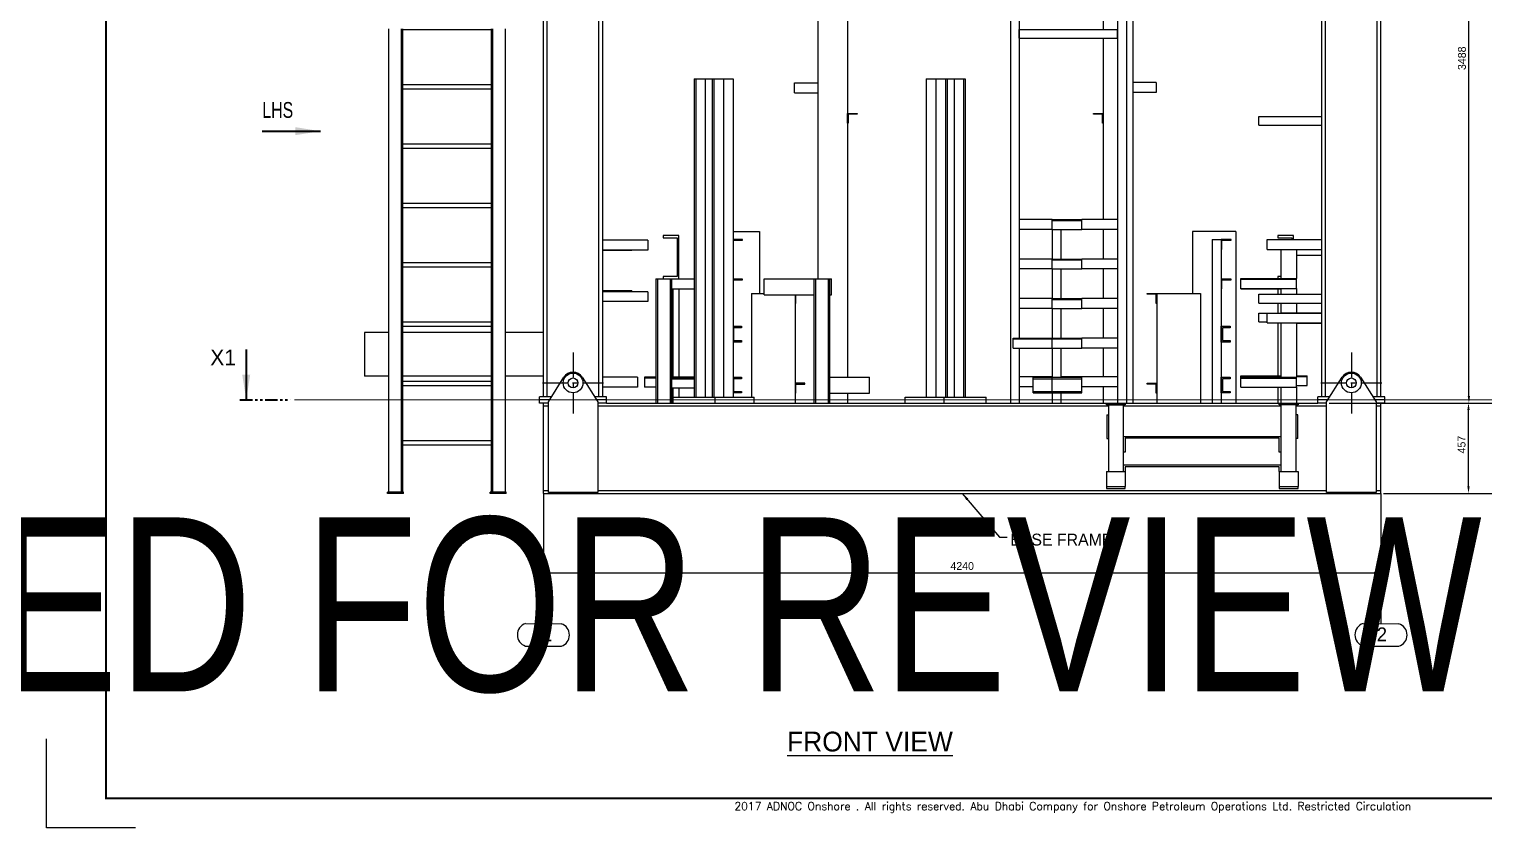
# Model space of a CAD drawing. Header units: millimetres. Extents: x 0 to 16187, y -20471 to 6290.
# Drawn here: x 2713 to 3449, y 5080 to 5485 of the extents above; entities that cross this region are included whole.
import ezdxf
from ezdxf.enums import TextEntityAlignment as Align

# ---------------------------------------------------------------- set-up
doc = ezdxf.new("R2018")
doc.units = ezdxf.units.MM
doc.header["$PDSIZE"] = -1
doc.linetypes.add('CENTERX2', pattern=[20.32, 12.7, -2.54, 2.54, -2.54])
doc.linetypes.add('PHANTOM', pattern=[12.7, 6.35, -1.27, 1.27, -1.27, 1.27, -1.27])
doc.layers.add('BORDER1', color=3, linetype='Continuous')
doc.layers.add('BORDER2', color=7, linetype='Continuous')
doc.styles.add('ROMANC', font='ROMANC', dxfattribs={"height": 5})
doc.styles.add('ROMAND-1', font='ic-romand.shx')
doc.styles.add('ROMANS', font='ROMANS.shx', dxfattribs={"width": 0.8})
doc.styles.add('ROMANT', font='ROMANT', dxfattribs={"height": 4})
doc.dimstyles.new('AM_ISO', dxfattribs={"dimtxt": 3.5, "dimasz": 3.5, "dimexe": 1, "dimexo": 1, "dimgap": 1.5, "dimtad": 1, "dimdsep": 46, "dimtxsty": 'Standard', "dimcen": 0, "dimclrd": 1, "dimclre": 1, "dimclrt": 1, "dimadec": 0, "dimazin": 2, "dimtp": 0.1, "dimtm": 0.1, "dimtfac": 0.71, "dimtdec": 3, "dimtmove": 0, "dimatfit": 3, "dimfxl": 1, "dimlwd": -1, "dimlwe": -1, "dimarcsym": 1})
doc.dimstyles.new('AM_ISO$7', dxfattribs={"dimtxt": 3.5, "dimasz": 3.5, "dimexe": 1, "dimexo": 1, "dimgap": 1.5, "dimtad": 1, "dimtoh": 1, "dimdsep": 46, "dimtxsty": 'Standard', "dimcen": 0, "dimclrd": 1, "dimclre": 1, "dimclrt": 1, "dimadec": 0, "dimazin": 2, "dimtp": 0.1, "dimtm": 0.1, "dimtfac": 0.71, "dimtdec": 3, "dimtmove": 0, "dimatfit": 3, "dimfxl": 1, "dimlwd": -1, "dimlwe": -1, "dimarcsym": 1})

# ---------------------------------------------------------------- blocks, each defined once
blk = doc.blocks.new('A$7E931815294F9')
at = {"color": 1}
blk.add_line((13.2, 77.36), (13.2, 11.43), dxfattribs=at)
at = {"color": 1, "ltscale": 0.2}
blk.add_line((4.15, 11.48), (22.25, 11.39), dxfattribs=at)
at = {"color": 1, "linetype": 'Continuous', "lineweight": 25}
blk.add_line((4.14, 0.09), (22.29, 0.01), dxfattribs=at)
at = {"color": 1, "ltscale": 0.2}
for centre, radius, start, end in [((5.98, 5.79), 5.98, 107.86898, 252.02455), ((20.4, 5.69), 5.99, 287.96509, 71.9697)]:
    blk.add_arc(centre, radius, start, end, dxfattribs=at)
at = {"color": 1, "linetype": 'Continuous', "lineweight": 25}
blk.add_text('1', height=7, rotation=359.95368, dxfattribs=at).set_placement((12.44, 2.5))
blk = doc.blocks.new('A$7E9318152A351E9')
at = {"color": 1}
blk.add_line((13.2, 77.36), (13.2, 11.43), dxfattribs=at)
at = {"color": 1, "ltscale": 0.2}
blk.add_line((4.15, 11.48), (22.25, 11.39), dxfattribs=at)
at = {"color": 1, "linetype": 'Continuous', "lineweight": 25}
blk.add_line((4.14, 0.09), (22.29, 0.01), dxfattribs=at)
at = {"color": 1, "ltscale": 0.2}
for centre, radius, start, end in [((5.98, 5.79), 5.98, 107.86898, 252.02455), ((20.4, 5.69), 5.99, 287.96509, 71.9697)]:
    blk.add_arc(centre, radius, start, end, dxfattribs=at)
at = {"color": 1, "linetype": 'Continuous', "lineweight": 25}
blk.add_text('2', height=7, rotation=359.95368, dxfattribs=at).set_placement((11.06, 2.5))
blk = doc.blocks.new('*D3465')
at = {"color": 1, "linetype": 'ByBlock'}
for p, q in [((2973.25, 5248.49), (2973.25, 5208.2)), ((3397.25, 5248.49), (3397.25, 5208.2)), ((2976.75, 5209.45), (3393.75, 5209.45))]:
    blk.add_line(p, q, dxfattribs=at)
at = {"color": 1}
for points in [[(2976.75, 5210.03), (2976.75, 5208.87), (2973.25, 5209.45)], [(3393.75, 5208.87), (3393.75, 5210.03), (3397.25, 5209.45)]]:
    blk.add_solid(points, dxfattribs=at)
at = {"layer": 'Defpoints', "color": 0}
for p in [(2973.25, 5249.74), (3397.25, 5249.74), (3397.25, 5209.45)]:
    blk.add_point(p, dxfattribs=at)
at = {"color": 1, "insert": (3185.25, 5212.95), "char_height": 4, "attachment_point": 5}
blk.add_mtext('4240', dxfattribs=at)
blk = doc.blocks.new('*D3466')
at = {"color": 1, "linetype": 'ByBlock'}
for p, q in [((3371, 5295.44), (3442.81, 5295.44)), ((3441.56, 5253.24), (3441.56, 5291.94)), ((3398.5, 5249.74), (3442.81, 5249.74))]:
    blk.add_line(p, q, dxfattribs=at)
at = {"color": 1}
for points in [[(3442.14, 5291.94), (3440.98, 5291.94), (3441.56, 5295.44)], [(3440.98, 5253.24), (3442.14, 5253.24), (3441.56, 5249.74)]]:
    blk.add_solid(points, dxfattribs=at)
at = {"layer": 'Defpoints', "color": 0}
for p in [(3369.75, 5295.44), (3441.56, 5295.44), (3397.25, 5249.74)]:
    blk.add_point(p, dxfattribs=at)
at = {"color": 1, "insert": (3438.06, 5274.4), "char_height": 4, "attachment_point": 5, "rotation": 90}
blk.add_mtext('457', dxfattribs=at)
blk = doc.blocks.new('*D3467')
at = {"color": 1, "linetype": 'ByBlock'}
for p, q in [((3398.5, 5644.24), (3443, 5644.24)), ((3441.75, 5298.94), (3441.75, 5640.74)), ((3371, 5295.44), (3443, 5295.44))]:
    blk.add_line(p, q, dxfattribs=at)
at = {"color": 1}
for points in [[(3442.34, 5640.74), (3441.17, 5640.74), (3441.75, 5644.24)], [(3441.17, 5298.94), (3442.34, 5298.94), (3441.75, 5295.44)]]:
    blk.add_solid(points, dxfattribs=at)
at = {"layer": 'Defpoints', "color": 0}
for p in [(3397.25, 5644.24), (3441.75, 5644.24), (3369.75, 5295.44)]:
    blk.add_point(p, dxfattribs=at)
at = {"color": 1, "insert": (3438.25, 5469.84), "char_height": 4, "attachment_point": 5, "rotation": 90}
blk.add_mtext('3488', dxfattribs=at)
blk = doc.blocks.new('*U609')
at = {"layer": 'BORDER1', "color": 154, "true_color": 0x1859a9, "const_width": 1}
blk.add_lwpolyline([(1.81, 811), (1144, 811), (1144, 0), (0, 0), (0, 811)], close=True, dxfattribs=at)
at = {"layer": 'BORDER2'}
blk.add_lwpolyline([(15, -15), (-30, -15), (-30, 30)], dxfattribs=at)
at = {"layer": 'BORDER2', "color": 154, "true_color": 0x1859a9, "style": 'ROMANS'}
blk.add_text('2017 ADNOC Onshore . All rights reserved. Abu Dhabi Company for Onshore Petroleum Operations Ltd. Restricted Circulation', height=4, dxfattribs=at).set_placement((489.5, -2), align=Align.TOP_CENTER)
at = {"layer": 'BORDER2', "flags": 8}
for tag, height, style, p in [('REV-A', 3.24, 'ROMANS', (986.93, 140.25)), ('RE-A', 8.06, 'ROMANT', (1084.63, 7.17))]:
    blk.add_attdef(tag, text='', height=height, dxfattribs=dict(at, style=style)).set_placement(p, align=Align.CENTER)
at = {"layer": 'BORDER2', "style": 'ROMANS', "width": 3.830216}
blk.add_attdef('DATE-A', text='', height=3.24, dxfattribs=at).set_placement((995.51, 140.25), (1008.51, 140.25), align=Align.FIT)
at = {"layer": 'BORDER2'}
for tag, height, style, p in [('DRN-A', 3.24, 'ROMANS', (1018.38, 140.25)), ('CHD-A', 3.24, 'ROMANS', (1032.35, 140.25)), ('APD-A', 3.24, 'ROMANS', (1046.64, 140.25)), ('CONS_CONT_VEND', 4.2, 'ROMANC', (1061.39, 72.83))]:
    blk.add_attdef(tag, text='', height=height, dxfattribs=dict(at, style=style)).set_placement(p, align=Align.CENTER)
at = {"layer": 'BORDER2', "style": 'ROMANS', "width": 0.8}
for tag, p, height in [('1:X', (997.23, 122.55), 3.5), ('LOC', (1042.74, 122.55), 3.5), ('PROJ_NO', (1118.64, 122.55), 3.5), ('CONS_DRG_NO', (1011, 63), 3)]:
    blk.add_attdef(tag, p, '', height=height, dxfattribs=at)
at = {"layer": 'BORDER2', "lineweight": 30, "width": 0.8, "flags": 104}
blk.add_attdef('COMMENTS-A', text='', height=2.2, dxfattribs=at).set_placement((1055.21, 142.07), align=Align.MIDDLE_LEFT)
at = {"layer": 'BORDER2', "style": 'ROMANS', "width": 0.8}
for tag, p in [('PROJECT_TITLE_1', (1061.07, 55.35)), ('PROJECT_TITLE_2', (1061.07, 49.3))]:
    blk.add_attdef(tag, text='', height=3.5, dxfattribs=at).set_placement(p, align=Align.MIDDLE)
at = {"layer": 'BORDER2', "style": 'ROMANT', "width": 0.8}
for tag, p in [('DRG_TITLE_1', (1061.07, 36.31)), ('DRG_TITLE_2', (1061.07, 28.31)), ('DRG_TITLE_3', (1061.07, 20.31))]:
    blk.add_attdef(tag, text='', height=5, dxfattribs=at).set_placement(p, align=Align.CENTER)
at = {"layer": 'BORDER2', "style": 'ROMANT'}
for tag, p in [('AR', (995, 7.17)), ('PA', (1011.74, 7.17)), ('DC', (1028.45, 7.17)), ('TS', (1120.84, 7.17))]:
    blk.add_attdef(tag, p, '', height=8.06, dxfattribs=at)
for tag, p in [('SRNO', (1074.7, 7.17)), ('SH', (1115.8, 7.18))]:
    blk.add_attdef(tag, text='', height=8.06, dxfattribs=at).set_placement(p, align=Align.RIGHT)
at = {"layer": 'BORDER2', "style": 'ROMANS', "flags": 2}
blk.add_attdef('TB_VERSION', text='', height=2, dxfattribs=at).set_placement((1, -1), align=Align.TOP_LEFT)

msp = doc.modelspace()

# ---------------------------------------------------------------- linework, layer by layer
at = {"color": 7, "linetype": 'Continuous', "lineweight": 25}
for p, q in [((2973.25212, 5298.64012), (2973.25212, 5641.04012)), ((2975.15212, 5298.64012), (2975.15212, 5641.04012)), ((3001.35212, 5298.64012), (3001.35212, 5641.04012)), ((3003.25212, 5298.64012), (3003.25212, 5641.04012)), ((3367.25212, 5298.64012), (3367.25212, 5641.04012)), ((3369.15212, 5298.64012), (3369.15212, 5641.04012)), ((3395.35212, 5298.64012), (3395.35212, 5641.04012)), ((3397.25212, 5298.64012), (3397.25212, 5641.04012)), ((3271.65212, 5590.24012), (3271.65212, 5295.44012)), ((3209.65212, 5584.44012), (3209.65212, 5295.44012)), ((3214.15212, 5584.44012), (3214.15212, 5328.24012)), ((3263.85212, 5584.44012), (3263.85212, 5295.44012)), ((3268.35212, 5584.44012), (3268.35212, 5295.44012)), ((3256.65212, 5579.94012), (3256.65212, 5484.44012)), ((3112.15212, 5569.74012), (3112.15212, 5358.24012)), ((3127.15212, 5569.74012), (3127.15212, 5308.44012)), ((2894.85212, 5484.74012), (2894.85212, 5250.34012)), ((2901.25212, 5484.74012), (2901.25212, 5250.34012)), ((2901.85212, 5484.74012), (2901.85212, 5250.34012)), ((2901.85212, 5484.34012), (2946.85212, 5484.34012)), ((2946.85212, 5484.74012), (2946.85212, 5250.34012)), ((2947.45212, 5484.74012), (2947.45212, 5250.34012)), ((2953.85212, 5484.74012), (2953.85212, 5250.34012)), ((3214.15212, 5484.44012), (3263.85212, 5484.44012)), ((3214.15212, 5479.94012), (3214.15212, 5484.44012)), ((3214.15212, 5479.94012), (3263.85212, 5479.94012)), ((3256.65212, 5479.94012), (3256.65212, 5388.24012)), ((3263.85212, 5479.94012), (3263.85212, 5484.44012)), ((3049.57765, 5459.44012), (3049.57765, 5298.44012)), ((3049.57765, 5459.44012), (3050.42618, 5459.44012)), ((3050.42618, 5459.44012), (3050.42618, 5298.44012)), ((3050.42618, 5459.44012), (3055.12844, 5459.44012)), ((3055.12844, 5459.44012), (3055.12844, 5298.44012)), ((3055.12844, 5459.44012), (3058.62862, 5459.44012)), ((3058.62862, 5459.44012), (3058.62862, 5298.44012)), ((3058.62862, 5459.44012), (3059.47715, 5459.44012)), ((3059.47715, 5459.44012), (3059.47715, 5298.44012)), ((3059.47715, 5459.44012), (3064.42689, 5459.44012)), ((3064.42689, 5459.44012), (3064.42689, 5298.44012)), ((3064.42689, 5459.44012), (3069.37664, 5459.44012)), ((3069.37664, 5459.44012), (3069.37664, 5298.44012)), ((3100.35212, 5457.34012), (3112.15212, 5457.34012)), ((3100.35212, 5452.34012), (3100.35212, 5457.34012)), ((3166.9276, 5459.44012), (3166.9276, 5298.44012)), ((3166.9276, 5459.44012), (3171.87735, 5459.44012)), ((3171.87735, 5459.44012), (3171.87735, 5298.44012)), ((3171.87735, 5459.44012), (3176.82709, 5459.44012)), ((3176.82709, 5459.44012), (3176.82709, 5298.44012)), ((3176.82709, 5459.44012), (3177.67562, 5459.44012)), ((3177.67562, 5459.44012), (3177.67562, 5298.44012)), ((3177.67562, 5459.44012), (3181.1758, 5459.44012)), ((3181.1758, 5459.44012), (3181.1758, 5298.44012)), ((3181.1758, 5459.44012), (3185.87806, 5459.44012)), ((3185.87806, 5459.44012), (3185.87806, 5298.44012)), ((3185.87806, 5459.44012), (3186.72659, 5459.44012)), ((3186.72659, 5459.44012), (3186.72659, 5298.44012)), ((3283.45212, 5457.54012), (3271.65212, 5457.54012)), ((3283.45212, 5457.54012), (3283.45212, 5452.54012)), ((2946.85212, 5456.34012), (2901.85212, 5456.34012)), ((2901.85212, 5454.34012), (2946.85212, 5454.34012)), ((3100.35212, 5452.34012), (3112.15212, 5452.34012)), ((3283.45212, 5452.54012), (3271.65212, 5452.54012)), ((3127.15212, 5441.94012), (3132.15212, 5441.94012)), ((3127.15212, 5436.94012), (3127.15212, 5441.94012)), ((3127.55212, 5436.94012), (3127.15212, 5436.94012)), ((3132.15212, 5441.54012), (3127.55212, 5441.54012)), ((3127.55212, 5441.54012), (3127.55212, 5436.94012)), ((3132.15212, 5441.94012), (3132.15212, 5441.54012)), ((3251.65212, 5441.54012), (3251.65212, 5441.94012)), ((3251.65212, 5441.94012), (3256.65212, 5441.94012)), ((3256.25212, 5441.54012), (3251.65212, 5441.54012)), ((3256.25212, 5436.94012), (3256.25212, 5441.54012)), ((3256.65212, 5436.94012), (3256.25212, 5436.94012)), ((3256.65212, 5441.94012), (3256.65212, 5436.94012)), ((3335.45212, 5435.94012), (3335.45212, 5440.44012)), ((3335.45212, 5440.44012), (3367.25212, 5440.44012)), ((3335.45212, 5435.94012), (3367.25212, 5435.94012)), ((2946.85212, 5426.34012), (2901.85212, 5426.34012)), ((2901.85212, 5424.34012), (2946.85212, 5424.34012)), ((2946.85212, 5396.34012), (2901.85212, 5396.34012)), ((2901.85212, 5394.34012), (2946.85212, 5394.34012)), ((3214.15212, 5388.24012), (3214.15212, 5383.24012)), ((3230.75212, 5388.24012), (3214.15212, 5388.24012)), ((3230.75212, 5387.84012), (3230.75212, 5388.24012)), ((3230.75212, 5388.24012), (3245.75212, 5388.24012)), ((3230.75212, 5387.84012), (3245.75212, 5387.84012)), ((3230.75212, 5383.24012), (3230.75212, 5387.84012)), ((3263.85212, 5388.24012), (3245.75212, 5388.24012)), ((3245.75212, 5387.84012), (3245.75212, 5388.24012)), ((3245.75212, 5383.24012), (3245.75212, 5387.84012)), ((3263.85212, 5388.24012), (3263.85212, 5383.24012)), ((3026.15212, 5377.74012), (3003.25212, 5377.74012)), ((3026.15212, 5377.74012), (3026.15212, 5372.74012)), ((3041.85212, 5380.24012), (3033.85212, 5380.24012)), ((3033.85212, 5380.24012), (3033.85212, 5378.99012)), ((3033.85212, 5378.99012), (3040.95212, 5378.99012)), ((3040.95212, 5378.99012), (3040.95212, 5359.49012)), ((3041.85212, 5358.24012), (3041.85212, 5380.24012)), ((3069.37664, 5382.24012), (3082.65212, 5382.24012)), ((3073.95212, 5378.14012), (3069.37664, 5378.14012)), ((3069.37664, 5377.74012), (3073.95212, 5377.74012)), ((3073.95212, 5377.74012), (3073.95212, 5378.14012)), ((3082.65212, 5382.24012), (3082.65212, 5350.84012)), ((3230.75212, 5383.24012), (3214.15212, 5383.24012)), ((3230.75212, 5383.24012), (3245.75212, 5383.24012)), ((3230.75212, 5383.24012), (3230.75212, 5368.24012)), ((3235.25212, 5383.24012), (3235.25212, 5368.24012)), ((3263.85212, 5383.24012), (3245.75212, 5383.24012)), ((3256.65212, 5383.24012), (3256.65212, 5368.24012)), ((3323.85212, 5382.24012), (3301.85212, 5382.24012)), ((3301.85212, 5382.24012), (3301.85212, 5350.84012)), ((3311.85212, 5378.14012), (3316.35212, 5378.14012)), ((3311.85212, 5378.14012), (3311.85212, 5295.44012)), ((3321.35212, 5378.14012), (3316.35212, 5378.14012)), ((3316.35212, 5378.14012), (3316.35212, 5373.14012)), ((3316.35212, 5378.14012), (3316.35212, 5295.44012)), ((3316.75212, 5377.74012), (3321.35212, 5377.74012)), ((3316.75212, 5373.14012), (3316.75212, 5377.74012)), ((3321.35212, 5377.74012), (3321.35212, 5378.14012)), ((3323.85212, 5382.24012), (3323.85212, 5295.44012)), ((3339.65212, 5373.14012), (3339.65212, 5378.14012)), ((3339.65212, 5378.14012), (3367.25212, 5378.14012)), ((3345.05212, 5380.24012), (3345.05212, 5378.99012)), ((3353.05212, 5380.24012), (3345.05212, 5380.24012)), ((3345.05212, 5378.99012), (3352.15212, 5378.99012)), ((3346.55212, 5378.14012), (3346.55212, 5378.24012)), ((3346.55212, 5378.24012), (3367.25212, 5378.24012)), ((3352.15212, 5378.99012), (3352.15212, 5378.24012)), ((3353.05212, 5378.24012), (3353.05212, 5380.24012)), ((3026.15212, 5372.74012), (3003.25212, 5372.74012)), ((3018.05212, 5372.64012), (3003.25212, 5372.64012)), ((3018.05212, 5372.74012), (3018.05212, 5372.64012)), ((3316.35212, 5373.14012), (3316.75212, 5373.14012)), ((3339.65212, 5373.14012), (3367.25212, 5373.14012)), ((3346.55212, 5373.14012), (3346.55212, 5358.44012)), ((3354.55212, 5373.14012), (3354.55212, 5358.44012)), ((3354.55212, 5370.24012), (3367.25212, 5370.24012)), ((2946.85212, 5366.34012), (2901.85212, 5366.34012)), ((2901.85212, 5364.34012), (2946.85212, 5364.34012)), ((3230.75212, 5368.24012), (3214.15212, 5368.24012)), ((3214.15212, 5368.24012), (3214.15212, 5363.24012)), ((3230.75212, 5363.24012), (3214.15212, 5363.24012)), ((3230.75212, 5367.84012), (3230.75212, 5368.24012)), ((3230.75212, 5368.24012), (3245.75212, 5368.24012)), ((3230.75212, 5367.84012), (3245.75212, 5367.84012)), ((3230.75212, 5363.24012), (3230.75212, 5367.84012)), ((3230.75212, 5363.24012), (3245.75212, 5363.24012)), ((3230.75212, 5363.24012), (3230.75212, 5348.24012)), ((3235.25212, 5363.24012), (3235.25212, 5348.24012)), ((3263.85212, 5368.24012), (3245.75212, 5368.24012)), ((3245.75212, 5367.84012), (3245.75212, 5368.24012)), ((3245.75212, 5363.24012), (3245.75212, 5367.84012)), ((3263.85212, 5363.24012), (3245.75212, 5363.24012)), ((3256.65212, 5363.24012), (3256.65212, 5348.24012)), ((3263.85212, 5368.24012), (3263.85212, 5363.24012)), ((3030.15212, 5358.24012), (3030.15212, 5295.44012)), ((3030.15212, 5358.24012), (3030.95212, 5358.24012)), ((3030.95212, 5358.24012), (3030.95212, 5295.44012)), ((3030.95212, 5358.24012), (3037.35212, 5358.24012)), ((3033.85212, 5359.49012), (3033.85212, 5358.24012)), ((3040.95212, 5359.49012), (3033.85212, 5359.49012)), ((3037.35212, 5358.24012), (3037.35212, 5295.44012)), ((3037.35212, 5358.24012), (3038.15212, 5358.24012)), ((3038.15212, 5358.24012), (3049.57765, 5358.24012)), ((3038.15212, 5358.24012), (3038.15212, 5295.44012)), ((3073.95212, 5358.14012), (3069.37664, 5358.14012)), ((3069.37664, 5357.74012), (3073.95212, 5357.74012)), ((3073.95212, 5357.74012), (3073.95212, 5358.14012)), ((3084.95212, 5358.24012), (3110.15212, 5358.24012)), ((3084.95212, 5350.24012), (3084.95212, 5358.24012)), ((3110.15212, 5358.24012), (3110.15212, 5295.44012)), ((3110.15212, 5358.24012), (3110.95212, 5358.24012)), ((3110.95212, 5358.24012), (3110.95212, 5295.44012)), ((3110.95212, 5358.24012), (3117.35212, 5358.24012)), ((3117.35212, 5358.24012), (3117.35212, 5295.44012)), ((3117.35212, 5358.24012), (3118.15212, 5358.24012)), ((3118.15212, 5358.24012), (3119.15212, 5358.24012)), ((3118.15212, 5358.24012), (3118.15212, 5295.44012)), ((3119.15212, 5350.24012), (3119.15212, 5358.24012)), ((3316.35212, 5358.14012), (3316.35212, 5353.14012)), ((3321.35212, 5358.14012), (3316.35212, 5358.14012)), ((3316.75212, 5357.74012), (3321.35212, 5357.74012)), ((3316.75212, 5353.14012), (3316.75212, 5357.74012)), ((3321.35212, 5357.74012), (3321.35212, 5358.14012)), ((3326.25212, 5358.04012), (3326.25212, 5358.44012)), ((3326.25212, 5358.44012), (3354.55212, 5358.44012)), ((3326.25212, 5358.04012), (3354.55212, 5358.04012)), ((3326.25212, 5353.44012), (3326.25212, 5358.04012)), ((3345.05212, 5359.49012), (3345.05212, 5358.44012)), ((3346.55212, 5359.49012), (3345.05212, 5359.49012)), ((3354.55212, 5358.04012), (3354.55212, 5358.44012)), ((3354.55212, 5353.44012), (3354.55212, 5358.04012)), ((3018.05212, 5352.24012), (3003.25212, 5352.24012)), ((3026.15212, 5351.74012), (3003.25212, 5351.74012)), ((3018.05212, 5352.24012), (3018.05212, 5351.74012)), ((3026.15212, 5351.74012), (3026.15212, 5346.74012)), ((3038.15212, 5353.24012), (3049.57765, 5353.24012)), ((3038.15212, 5353.14012), (3049.57765, 5353.14012)), ((3038.75212, 5353.14012), (3038.75212, 5308.14012)), ((3041.85212, 5353.14012), (3041.85212, 5308.44012)), ((3078.65212, 5350.84012), (3078.65212, 5298.44012)), ((3078.65212, 5350.84012), (3084.95212, 5350.84012)), ((3084.95212, 5350.24012), (3110.15212, 5350.24012)), ((3100.65212, 5350.24012), (3100.65212, 5345.84012)), ((3100.65212, 5350.24012), (3100.65212, 5295.44012)), ((3101.05212, 5345.84012), (3101.05212, 5350.24012)), ((3118.15212, 5350.24012), (3119.15212, 5350.24012)), ((3230.75212, 5348.24012), (3214.15212, 5348.24012)), ((3214.15212, 5348.24012), (3214.15212, 5343.24012)), ((3230.75212, 5347.84012), (3230.75212, 5348.24012)), ((3230.75212, 5348.24012), (3245.75212, 5348.24012)), ((3230.75212, 5347.84012), (3245.75212, 5347.84012)), ((3230.75212, 5343.24012), (3230.75212, 5347.84012)), ((3263.85212, 5348.24012), (3245.75212, 5348.24012)), ((3245.75212, 5347.84012), (3245.75212, 5348.24012)), ((3245.75212, 5343.24012), (3245.75212, 5347.84012)), ((3263.85212, 5348.24012), (3263.85212, 5343.24012)), ((3278.85212, 5350.84012), (3283.85212, 5350.84012)), ((3278.85212, 5350.44012), (3278.85212, 5350.84012)), ((3283.45212, 5350.44012), (3278.85212, 5350.44012)), ((3283.45212, 5345.84012), (3283.45212, 5350.44012)), ((3283.85212, 5350.84012), (3283.85212, 5345.84012)), ((3283.85212, 5350.84012), (3283.85212, 5295.44012)), ((3283.85212, 5350.84012), (3305.85212, 5350.84012)), ((3305.85212, 5350.84012), (3305.85212, 5295.44012)), ((3316.35212, 5353.14012), (3316.75212, 5353.14012)), ((3326.25212, 5353.24012), (3326.25212, 5353.44012)), ((3326.25212, 5353.44012), (3354.55212, 5353.44012)), ((3326.25212, 5353.24012), (3346.55212, 5353.24012)), ((3335.45212, 5350.44012), (3367.25212, 5350.44012)), ((3335.45212, 5345.94012), (3335.45212, 5350.44012)), ((3345.05212, 5353.24012), (3345.05212, 5350.44012)), ((3346.55212, 5353.44012), (3346.55212, 5350.44012)), ((3354.55212, 5353.44012), (3354.55212, 5350.44012)), ((3026.15212, 5346.74012), (3003.25212, 5346.74012)), ((3100.65212, 5345.84012), (3101.05212, 5345.84012)), ((3230.75212, 5343.24012), (3214.15212, 5343.24012)), ((3230.75212, 5343.24012), (3245.75212, 5343.24012)), ((3230.75212, 5343.24012), (3230.75212, 5328.24012)), ((3235.25212, 5343.24012), (3235.25212, 5328.24012)), ((3263.85212, 5343.24012), (3245.75212, 5343.24012)), ((3256.65212, 5343.24012), (3256.65212, 5328.24012)), ((3283.85212, 5345.84012), (3283.45212, 5345.84012)), ((3335.45212, 5345.94012), (3367.25212, 5345.94012)), ((3335.45212, 5336.44012), (3335.45212, 5340.94012)), ((3335.45212, 5340.94012), (3339.65212, 5340.94012)), ((3339.65212, 5335.94012), (3339.65212, 5340.94012)), ((3339.65212, 5340.94012), (3367.25212, 5340.94012)), ((3345.05212, 5345.94012), (3345.05212, 5340.94012)), ((3346.55212, 5345.94012), (3346.55212, 5341.14012)), ((3346.55212, 5341.14012), (3367.25212, 5341.14012)), ((3346.55212, 5340.94012), (3346.55212, 5341.14012)), ((3354.55212, 5345.94012), (3354.55212, 5341.14012)), ((2946.85212, 5336.34012), (2901.85212, 5336.34012)), ((2901.85212, 5334.34012), (2946.85212, 5334.34012)), ((3069.37664, 5334.24012), (3073.45212, 5334.24012)), ((3069.55212, 5333.44012), (3069.55212, 5327.04012)), ((3073.45212, 5333.44012), (3069.55212, 5333.44012)), ((3073.45212, 5334.24012), (3073.45212, 5333.44012)), ((3316.35212, 5334.24012), (3320.85212, 5334.24012)), ((3316.35212, 5326.24012), (3316.35212, 5334.24012)), ((3320.85212, 5333.44012), (3316.95212, 5333.44012)), ((3316.95212, 5333.44012), (3316.95212, 5327.04012)), ((3320.85212, 5334.24012), (3320.85212, 5333.44012)), ((3335.45212, 5336.44012), (3339.65212, 5336.44012)), ((3339.65212, 5335.94012), (3367.25212, 5335.94012)), ((3345.05212, 5335.94012), (3345.05212, 5309.24012)), ((3346.55212, 5335.94012), (3346.55212, 5308.44012)), ((3354.55212, 5335.94012), (3354.55212, 5308.44012)), ((3354.55212, 5335.84012), (3367.25212, 5335.84012)), ((2894.85212, 5331.04012), (2882.75212, 5331.04012)), ((2882.75212, 5331.04012), (2882.75212, 5309.04012)), ((2946.85212, 5331.04012), (2901.85212, 5331.04012)), ((2973.25212, 5331.04012), (2953.85212, 5331.04012)), ((3073.45212, 5326.24012), (3069.37664, 5326.24012)), ((3069.55212, 5327.04012), (3073.45212, 5327.04012)), ((3073.45212, 5327.04012), (3073.45212, 5326.24012)), ((3211.05212, 5328.24012), (3230.75212, 5328.24012)), ((3211.05212, 5327.84012), (3211.05212, 5328.24012)), ((3211.05212, 5327.84012), (3230.75212, 5327.84012)), ((3211.05212, 5323.24012), (3211.05212, 5327.84012)), ((3230.75212, 5327.84012), (3230.75212, 5328.24012)), ((3230.75212, 5328.24012), (3245.75212, 5328.24012)), ((3230.75212, 5327.84012), (3245.75212, 5327.84012)), ((3230.75212, 5323.24012), (3230.75212, 5327.84012)), ((3263.85212, 5328.24012), (3245.75212, 5328.24012)), ((3245.75212, 5327.84012), (3245.75212, 5328.24012)), ((3245.75212, 5323.24012), (3245.75212, 5327.84012)), ((3263.85212, 5328.24012), (3263.85212, 5323.24012)), ((3320.85212, 5326.24012), (3316.35212, 5326.24012)), ((3316.95212, 5327.04012), (3320.85212, 5327.04012)), ((3320.85212, 5327.04012), (3320.85212, 5326.24012)), ((3211.05212, 5323.24012), (3230.75212, 5323.24012)), ((3214.15212, 5323.24012), (3214.15212, 5295.44012)), ((3230.75212, 5323.24012), (3245.75212, 5323.24012)), ((3230.75212, 5323.24012), (3230.75212, 5308.54012)), ((3235.25212, 5323.24012), (3235.25212, 5308.54012)), ((3263.85212, 5323.24012), (3245.75212, 5323.24012)), ((3256.65212, 5323.24012), (3256.65212, 5308.64012)), ((2894.85212, 5309.04012), (2882.75212, 5309.04012)), ((2946.85212, 5309.04012), (2901.85212, 5309.04012)), ((2946.85212, 5306.34012), (2901.85212, 5306.34012)), ((2901.85212, 5304.34012), (2946.85212, 5304.34012)), ((2973.25212, 5309.04012), (2953.85212, 5309.04012)), ((2975.75212, 5296.09012), (2983.60107, 5308.52572)), ((2992.90317, 5308.52572), (3000.75212, 5296.09012)), ((3020.85212, 5308.44012), (3003.25212, 5308.44012)), ((3020.85212, 5303.44012), (3003.25212, 5303.44012)), ((3020.85212, 5308.44012), (3020.85212, 5303.44012)), ((3030.15212, 5308.44012), (3024.35212, 5308.44012)), ((3024.35212, 5308.44012), (3024.35212, 5308.04012)), ((3030.15212, 5308.04012), (3024.35212, 5308.04012)), ((3024.35212, 5308.04012), (3024.35212, 5303.44012)), ((3030.15212, 5303.44012), (3024.35212, 5303.44012)), ((3038.15212, 5308.14012), (3049.57765, 5308.14012)), ((3038.15212, 5307.74012), (3049.57765, 5307.74012)), ((3038.15212, 5303.14012), (3049.57765, 5303.14012)), ((3049.57765, 5308.44012), (3038.75212, 5308.44012)), ((3038.75212, 5303.14012), (3038.75212, 5295.44012)), ((3041.85212, 5303.14012), (3041.85212, 5298.44012)), ((3069.37664, 5308.54012), (3073.45212, 5308.54012)), ((3069.55212, 5307.74012), (3069.55212, 5301.34012)), ((3073.45212, 5307.74012), (3069.55212, 5307.74012)), ((3073.45212, 5308.54012), (3073.45212, 5307.74012)), ((3100.65212, 5305.44012), (3100.65212, 5300.44012)), ((3105.65212, 5305.44012), (3100.65212, 5305.44012)), ((3101.05212, 5300.44012), (3101.05212, 5305.04012)), ((3101.05212, 5305.04012), (3105.65212, 5305.04012)), ((3105.65212, 5305.04012), (3105.65212, 5305.44012)), ((3118.15212, 5308.44012), (3138.35212, 5308.44012)), ((3138.35212, 5300.44012), (3138.35212, 5308.44012)), ((3214.15212, 5308.64012), (3214.15212, 5303.64012)), ((3230.75212, 5308.64012), (3214.15212, 5308.64012)), ((3221.25212, 5303.64012), (3214.15212, 5303.64012)), ((3221.25212, 5307.74012), (3221.25212, 5308.54012)), ((3221.25212, 5308.54012), (3230.75212, 5308.54012)), ((3221.25212, 5307.74012), (3230.75212, 5307.74012)), ((3221.25212, 5301.34012), (3221.25212, 5307.74012)), ((3230.75212, 5307.74012), (3230.75212, 5308.54012)), ((3230.75212, 5308.54012), (3245.75212, 5308.54012)), ((3230.75212, 5307.74012), (3245.75212, 5307.74012)), ((3230.75212, 5301.34012), (3230.75212, 5307.74012)), ((3263.85212, 5308.64012), (3235.25212, 5308.64012)), ((3245.75212, 5307.74012), (3245.75212, 5308.54012)), ((3245.75212, 5301.34012), (3245.75212, 5307.74012)), ((3263.85212, 5303.64012), (3245.75212, 5303.64012)), ((3256.65212, 5303.64012), (3256.65212, 5295.44012)), ((3263.85212, 5308.64012), (3263.85212, 5303.64012)), ((3278.85212, 5305.44012), (3283.85212, 5305.44012)), ((3278.85212, 5305.04012), (3278.85212, 5305.44012)), ((3283.45212, 5305.04012), (3278.85212, 5305.04012)), ((3283.45212, 5300.44012), (3283.45212, 5305.04012)), ((3283.85212, 5305.44012), (3283.85212, 5300.44012)), ((3316.35212, 5300.54012), (3316.35212, 5308.54012)), ((3316.35212, 5308.54012), (3320.85212, 5308.54012)), ((3316.95212, 5307.74012), (3316.95212, 5301.34012)), ((3320.85212, 5307.74012), (3316.95212, 5307.74012)), ((3320.85212, 5308.54012), (3320.85212, 5307.74012)), ((3326.25212, 5309.24012), (3346.55212, 5309.24012)), ((3326.25212, 5308.84012), (3326.25212, 5309.24012)), ((3326.25212, 5308.84012), (3346.55212, 5308.84012)), ((3326.25212, 5308.44012), (3326.25212, 5308.84012)), ((3326.25212, 5308.44012), (3354.55212, 5308.44012)), ((3326.25212, 5308.04012), (3326.25212, 5308.44012)), ((3326.25212, 5308.04012), (3354.55212, 5308.04012)), ((3326.25212, 5303.44012), (3326.25212, 5308.04012)), ((3326.25212, 5303.44012), (3354.55212, 5303.44012)), ((3345.05212, 5303.44012), (3345.05212, 5295.44012)), ((3346.55212, 5303.44012), (3346.55212, 5295.44012)), ((3354.55212, 5309.24012), (3359.85212, 5309.24012)), ((3354.55212, 5308.84012), (3359.85212, 5308.84012)), ((3354.55212, 5308.04012), (3354.55212, 5308.44012)), ((3354.55212, 5303.44012), (3354.55212, 5308.04012)), ((3354.55212, 5304.24012), (3359.85212, 5304.24012)), ((3354.55212, 5303.44012), (3354.55212, 5295.44012)), ((3359.85212, 5308.84012), (3359.85212, 5309.24012)), ((3359.85212, 5304.24012), (3359.85212, 5308.84012)), ((3369.75212, 5296.09012), (3377.60107, 5308.52572)), ((3386.90317, 5308.52572), (3394.75212, 5296.09012)), ((2977.3616, 5298.64012), (2971.25212, 5298.64012)), ((2971.25212, 5297.04012), (2971.25212, 5298.64012)), ((2976.35173, 5297.04012), (2971.25212, 5297.04012)), ((2971.25212, 5295.44012), (2971.25212, 5297.04012)), ((2975.75212, 5295.44012), (2971.25212, 5295.44012)), ((2973.25212, 5293.99012), (2973.25212, 5295.44012)), ((2975.75212, 5250.09012), (2975.75212, 5296.09012)), ((3005.25212, 5298.64012), (2999.14264, 5298.64012)), ((3005.25212, 5297.04012), (3000.15251, 5297.04012)), ((3000.75212, 5296.09012), (3000.75212, 5250.09012)), ((3005.25212, 5295.44012), (3000.75212, 5295.44012)), ((3005.25212, 5297.04012), (3005.25212, 5298.64012)), ((3005.25212, 5295.44012), (3005.25212, 5297.04012)), ((3005.25212, 5295.44012), (3258.25212, 5295.44012)), ((3038.97105, 5295.44012), (3038.97105, 5298.44012)), ((3038.97105, 5298.44012), (3060.18425, 5298.44012)), ((3060.18425, 5295.44012), (3060.18425, 5298.44012)), ((3060.18425, 5298.44012), (3079.98324, 5298.44012)), ((3073.45212, 5300.54012), (3069.37664, 5300.54012)), ((3069.55212, 5301.34012), (3073.45212, 5301.34012)), ((3073.45212, 5301.34012), (3073.45212, 5300.54012)), ((3079.98324, 5295.44012), (3079.98324, 5298.44012)), ((3100.65212, 5300.44012), (3101.05212, 5300.44012)), ((3118.15212, 5300.44012), (3138.35212, 5300.44012)), ((3127.15212, 5300.44012), (3127.15212, 5295.44012)), ((3156.321, 5295.44012), (3156.321, 5298.44012)), ((3156.321, 5298.44012), (3176.11999, 5298.44012)), ((3176.11999, 5295.44012), (3176.11999, 5298.44012)), ((3176.11999, 5298.44012), (3197.33319, 5298.44012)), ((3197.33319, 5295.44012), (3197.33319, 5298.44012)), ((3221.25212, 5301.34012), (3230.75212, 5301.34012)), ((3221.25212, 5300.54012), (3221.25212, 5301.34012)), ((3221.25212, 5300.54012), (3230.75212, 5300.54012)), ((3230.75212, 5300.54012), (3230.75212, 5301.34012)), ((3230.75212, 5301.34012), (3245.75212, 5301.34012)), ((3230.75212, 5300.54012), (3245.75212, 5300.54012)), ((3230.75212, 5300.54012), (3230.75212, 5295.44012)), ((3235.25212, 5300.54012), (3235.25212, 5295.44012)), ((3245.75212, 5300.54012), (3245.75212, 5301.34012)), ((3258.25212, 5294.44012), (3258.25212, 5295.44012)), ((3258.25212, 5295.44012), (3267.75212, 5295.44012)), ((3267.75212, 5295.44012), (3267.75212, 5294.44012)), ((3267.75212, 5295.44012), (3345.75212, 5295.44012)), ((3283.85212, 5300.44012), (3283.45212, 5300.44012)), ((3320.85212, 5300.54012), (3316.35212, 5300.54012)), ((3316.95212, 5301.34012), (3320.85212, 5301.34012)), ((3320.85212, 5301.34012), (3320.85212, 5300.54012)), ((3345.75212, 5294.44012), (3345.75212, 5295.44012)), ((3345.75212, 5295.44012), (3355.25212, 5295.44012)), ((3355.25212, 5295.44012), (3355.25212, 5294.44012)), ((3355.25212, 5295.44012), (3365.25212, 5295.44012)), ((3365.25212, 5297.04012), (3365.25212, 5298.64012)), ((3371.3616, 5298.64012), (3365.25212, 5298.64012)), ((3365.25212, 5295.44012), (3365.25212, 5297.04012)), ((3370.35173, 5297.04012), (3365.25212, 5297.04012)), ((3369.75212, 5295.44012), (3365.25212, 5295.44012)), ((3369.75212, 5250.09012), (3369.75212, 5296.09012)), ((3399.25212, 5298.64012), (3393.14264, 5298.64012)), ((3399.25212, 5297.04012), (3394.15251, 5297.04012)), ((3394.75212, 5296.09012), (3394.75212, 5250.09012)), ((3399.25212, 5295.44012), (3394.75212, 5295.44012)), ((3397.25212, 5293.99012), (3397.25212, 5295.44012)), ((3399.25212, 5297.04012), (3399.25212, 5298.64012)), ((3399.25212, 5295.44012), (3399.25212, 5297.04012)), ((2973.25212, 5293.99012), (2975.75212, 5293.99012)), ((2973.25212, 5251.19012), (2973.25212, 5293.99012)), ((3000.75212, 5293.99012), (3259.25212, 5293.99012)), ((3267.75212, 5294.44012), (3258.25212, 5294.44012)), ((3258.40212, 5289.44012), (3258.40212, 5277.44012)), ((3258.40212, 5289.44012), (3259.25212, 5289.44012)), ((3259.25212, 5294.44012), (3266.75212, 5294.44012)), ((3259.25212, 5294.44012), (3259.25212, 5260.74012)), ((3266.75212, 5294.44012), (3266.75212, 5260.74012)), ((3266.75212, 5293.99012), (3346.75212, 5293.99012)), ((3355.25212, 5294.44012), (3345.75212, 5294.44012)), ((3354.25212, 5294.44012), (3346.75212, 5294.44012)), ((3346.75212, 5260.74012), (3346.75212, 5294.44012)), ((3354.25212, 5260.74012), (3354.25212, 5294.44012)), ((3354.25212, 5293.99012), (3369.75212, 5293.99012)), ((3355.10212, 5289.44012), (3354.25212, 5289.44012)), ((3355.10212, 5277.44012), (3355.10212, 5289.44012)), ((3394.75212, 5293.99012), (3397.25212, 5293.99012)), ((3397.25212, 5251.19012), (3397.25212, 5293.99012)), ((2946.85212, 5276.34012), (2901.85212, 5276.34012)), ((2901.85212, 5274.34012), (2946.85212, 5274.34012)), ((3258.40212, 5277.44012), (3259.25212, 5277.44012)), ((3266.75212, 5278.57388), (3346.75212, 5278.57388)), ((3267.75212, 5277.57388), (3267.75212, 5270.57388)), ((3345.75212, 5277.57388), (3267.75212, 5277.57388)), ((3345.75212, 5270.57388), (3345.75212, 5277.57388)), ((3355.10212, 5277.44012), (3354.25212, 5277.44012)), ((3267.75212, 5270.57388), (3266.75212, 5270.57388)), ((3346.75212, 5270.57388), (3345.75212, 5270.57388)), ((3258.25212, 5260.74012), (3258.25212, 5253.24012)), ((3258.25212, 5260.74012), (3267.75212, 5260.74012)), ((3266.75212, 5264.14012), (3346.75212, 5264.14012)), ((3345.75212, 5263.14012), (3267.75212, 5263.14012)), ((3267.75212, 5263.14012), (3267.75212, 5260.74012)), ((3267.75212, 5260.74012), (3267.75212, 5253.24012)), ((3345.75212, 5260.74012), (3345.75212, 5263.14012)), ((3345.75212, 5260.74012), (3355.25212, 5260.74012)), ((3345.75212, 5260.74012), (3345.75212, 5253.24012)), ((3355.25212, 5260.74012), (3355.25212, 5253.24012)), ((2973.25212, 5251.19012), (2975.75212, 5251.19012)), ((2973.25212, 5249.74012), (2973.25212, 5251.19012)), ((3000.75212, 5251.19012), (3369.75212, 5251.19012)), ((3258.25212, 5253.24012), (3267.75212, 5253.24012)), ((3258.25212, 5253.24012), (3258.25212, 5252.24012)), ((3258.25212, 5252.24012), (3267.75212, 5252.24012)), ((3267.75212, 5252.24012), (3267.75212, 5253.24012)), ((3345.75212, 5253.24012), (3355.25212, 5253.24012)), ((3345.75212, 5253.24012), (3345.75212, 5252.24012)), ((3345.75212, 5252.24012), (3355.25212, 5252.24012)), ((3355.25212, 5252.24012), (3355.25212, 5253.24012)), ((3394.75212, 5251.19012), (3397.25212, 5251.19012)), ((3397.25212, 5249.74012), (3397.25212, 5251.19012)), ((2894.35212, 5249.74012), (2894.35212, 5250.34012)), ((2902.35212, 5250.34012), (2894.35212, 5250.34012)), ((2902.35212, 5249.74012), (2894.35212, 5249.74012)), ((2902.35212, 5249.74012), (2902.35212, 5250.34012)), ((2946.35212, 5249.74012), (2946.35212, 5250.34012)), ((2954.35212, 5250.34012), (2946.35212, 5250.34012)), ((2954.35212, 5249.74012), (2946.35212, 5249.74012)), ((2954.35212, 5249.74012), (2954.35212, 5250.34012)), ((2973.25212, 5249.74012), (3397.25212, 5249.74012)), ((3000.75212, 5250.09012), (2975.75212, 5250.09012)), ((3394.75212, 5250.09012), (3369.75212, 5250.09012))]:
    msp.add_line(p, q, dxfattribs=at)
at = {"color": 7, "linetype": 'Continuous', "lineweight": 35}
for p, q in [((2830.89789, 5432.96227), (2860.33712, 5432.96227)), ((2822.79812, 5322.47944), (2822.79812, 5297.07944))]:
    msp.add_line(p, q, dxfattribs=at)
at = {"color": 3, "linetype": 'CENTERX2'}
for p, q in [((2988.25212, 5321.05244), (2988.25212, 5290.1278)), ((3382.25212, 5321.05244), (3382.25212, 5290.1278)), ((2972.7898, 5305.59012), (3003.71444, 5305.59012)), ((3366.7898, 5305.59012), (3397.71444, 5305.59012))]:
    msp.add_line(p, q, dxfattribs=at)
at = {"color": 7, "linetype": 'PHANTOM', "lineweight": 35}
msp.add_line((2819.62312, 5297.07944), (2845.03582, 5297.07944), dxfattribs=at)
at = {"color": 7, "linetype": 'Continuous', "lineweight": 18}
msp.add_line((2847.16129, 5297.07944), (3460.84053, 5297.07944), dxfattribs=at)
for p, q in [((3404.25212, 5295.44012), (3528.09018, 5295.44012)), ((3402.25212, 5249.74012), (3528.09018, 5249.74012))]:
    msp.add_line(p, q)
at = {"color": 7, "linetype": 'Continuous', "lineweight": 25}
for centre, radius in [((2988.25212, 5305.59012), 5), ((3382.25212, 5305.59012), 5), ((2988.25212, 5305.59012), 2.5), ((3382.25212, 5305.59012), 2.5)]:
    msp.add_circle(centre, radius, dxfattribs=at)
for centre in [(2988.25212, 5305.59012), (3382.25212, 5305.59012)]:
    msp.add_arc(centre, 5.5, 32.25880523, 147.74119477, dxfattribs=at)
at = {"color": 7, "linetype": 'Continuous', "lineweight": 35}
for points in [[(2860.33712, 5432.96227), (2847.63712, 5430.93027), (2847.63712, 5434.99427)], [(2822.79812, 5297.07944), (2824.83012, 5309.77944), (2820.76612, 5309.77944)]]:
    msp.add_solid(points, dxfattribs=at)

# ---------------------------------------------------------------- block references
for name, p in [('A$7E931815294F9', (2960.05062, 5172.37714)), ('A$7E9318152A351E9', (3384.05062, 5172.37714))]:
    msp.add_blockref(name, p)
at = {"layer": 'BORDER1'}
ref = msp.add_blockref('*U609', (1420.17862, 5095.49056), dxfattribs=at)
lines = msp.add_mtext('\\W0.80000;ISSUED FOR REVIEW\\P', dxfattribs={"layer": 'BORDER2', "insert": (2475.38858, 5237.56499), "char_height": 88, "attachment_point": 1})
ref.add_attrib('COMMENTS-A', '', (2475.38858, 5237.56499), dxfattribs={"flags": 104}).embed_mtext(lines)
msp.add_blockref('*U609', (2751.74575, 5095.49056), dxfattribs=at)

# ---------------------------------------------------------------- texts
at = {"color": 7, "style": 'ROMAND-1', "width": 0.75}
msp.add_text('LHS', height=8, dxfattribs=at).set_placement((2830.96102, 5439.69599))
at = {"color": 7, "style": 'ROMAND-1'}
msp.add_text('%%UFRONT VIEW', height=10, dxfattribs=at).set_placement((3096.57582, 5119.16282))
at = {"color": 7, "insert": (2804.57193, 5322.47944), "char_height": 8, "attachment_point": 1, "style": 'ROMAND-1'}
msp.add_mtext('X1', dxfattribs=at)
at = {"color": 7, "insert": (3209.5751, 5229.34512), "char_height": 6, "width": 82.1790753, "attachment_point": 1, "style": 'ROMAND-1'}
msp.add_mtext('BASE FRAME', dxfattribs=at)

# ---------------------------------------------------------------- dimensions: what is measured, and where the dimension line sits
dim = msp.add_linear_dim(base=(3441.75378, 5644.24012), p1=(3369.75212, 5295.44012), p2=(3397.25212, 5644.24012), angle=90, dimstyle='AM_ISO', override={"dimtxt": 4, "dimexe": 1.25, "dimexo": 1.25, "dimlfac": 10})
dim.commit()
dim.dimension.update_dxf_attribs({"geometry": '*D3467', "text_midpoint": (3438.25378, 5469.84012)})
dim = msp.add_linear_dim(base=(3441.56094, 5295.44012), p1=(3397.25212, 5249.74012), p2=(3369.75212, 5295.44012), angle=90, dimstyle='AM_ISO', override={"dimtxt": 4, "dimexe": 1.25, "dimexo": 1.25, "dimlfac": 10})
dim.commit()
dim.dimension.update_dxf_attribs({"geometry": '*D3466', "text_midpoint": (3441.56094, 5274.40492), "dimtype": 160})
dim = msp.add_linear_dim(base=(3397.25212, 5209.45101), p1=(2973.25212, 5249.74012), p2=(3397.25212, 5249.74012), dimstyle='AM_ISO', override={"dimtxt": 4, "dimexe": 1.25, "dimexo": 1.25, "dimlfac": 10})
dim.commit()
dim.dimension.update_dxf_attribs({"geometry": '*D3465', "text_midpoint": (3185.25212, 5212.95101)})

# ---------------------------------------------------------------- leaders
at = {"annotation_type": 0, "has_hookline": 1, "hookline_direction": 0, "text_width": 55.32}
msp.add_leader([(3185.25212, 5249.74012), (3204.0751, 5227.59512), (3208.0751, 5227.59512)], dimstyle='AM_ISO$7', override={"dimasz": 4, "dimgap": 1.5, "dimtad": 0}, dxfattribs=at)

doc.saveas('drawing.dxf')
